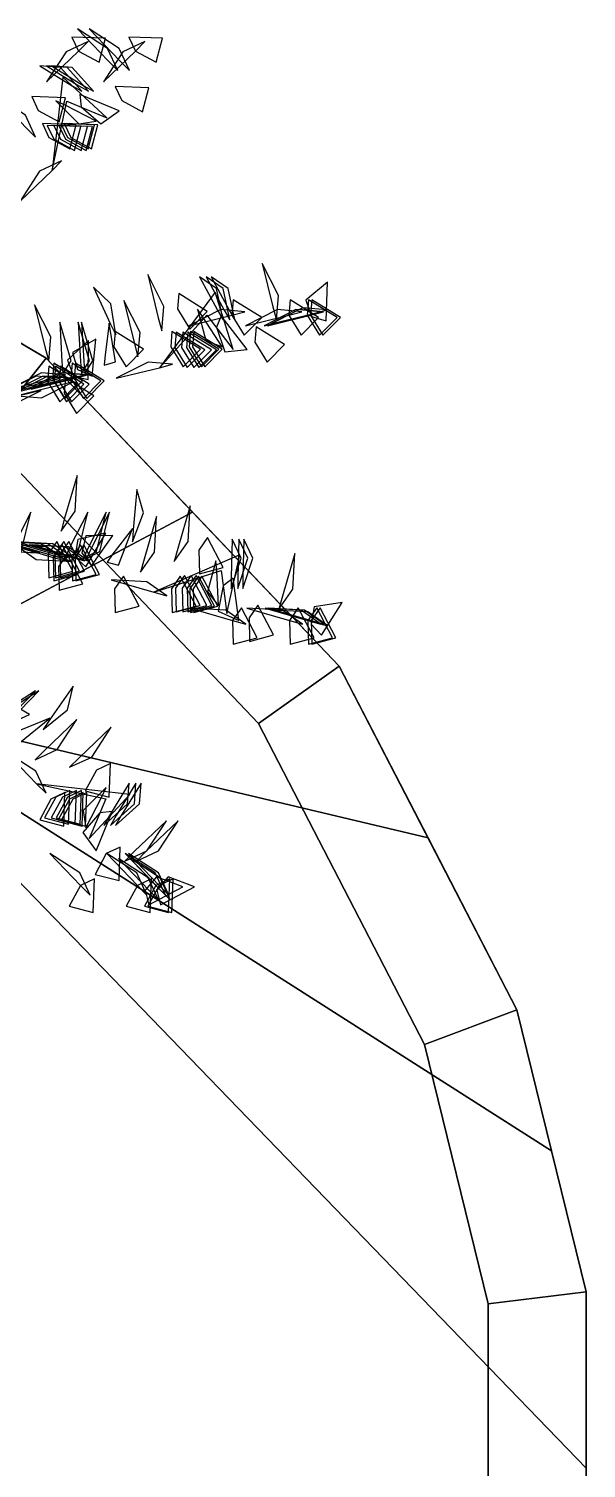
# Model space of a CAD drawing. Header units: millimetres. Extents: x 116.8 to 135.8, y -35.1 to -13.1.
# Drawn here: x 132.137 to 133.843, y -22.45 to -18.044 of the extents above; entities that cross this region are included whole.
import ezdxf

# ---------------------------------------------------------------- set-up
doc = ezdxf.new("R2010")
doc.units = ezdxf.units.MM
for name, color, linetype in [('FOGLIE', 62, 'CONTINUOUS'), ('PARETE_INTERNA', 7, 'CONTINUOUS'), ('PRATO', 83, 'CONTINUOUS'), ('RIVESTIMENTO', 33, 'CONTINUOUS')]:
    doc.layers.add(name, color=color, linetype=linetype)

msp = doc.modelspace()

# ---------------------------------------------------------------- linework, layer by layer
at = {"layer": 'FOGLIE'}
for points in [[(132.379701, -18.142316, 3.521442), (132.40887, -18.171484, 3.521442), (132.377411, -18.103943, 3.456253), (132.285683, -18.044108, 3.513872)], [(132.415546, -18.142316, 3.669904), (132.444714, -18.171484, 3.669904), (132.413255, -18.103943, 3.604716), (132.321528, -18.044108, 3.662335)], [(132.289083, -18.112116, 2.646577), (132.318251, -18.082948, 2.646577), (132.25071, -18.114407, 2.581389), (132.190875, -18.206134, 2.639008)], [(132.289083, -18.112116, 2.646577), (132.352656, -18.146595, 2.613323), (132.37196, -18.073061, 2.507209), (132.269005, -18.069427, 2.620733)], [(132.463183, -18.112116, 2.170472), (132.492352, -18.082948, 2.170472), (132.42481, -18.114407, 2.105284), (132.364976, -18.206134, 2.162903)], [(132.463183, -18.112116, 2.170472), (132.526756, -18.146595, 2.137218), (132.54606, -18.073061, 2.031104), (132.443105, -18.069427, 2.144629)], [(132.269728, -18.218506, 3.291139), (132.299442, -18.235465, 3.268095), (132.233755, -18.162555, 3.255047), (132.170044, -18.157501, 3.361017)], [(132.290211, -18.218506, 3.808199), (132.319925, -18.235465, 3.785155), (132.254237, -18.162555, 3.772107), (132.190527, -18.157501, 3.878076)], [(132.305572, -18.218506, 3.439602), (132.335287, -18.235465, 3.416558), (132.269599, -18.162555, 3.40351), (132.205888, -18.157501, 3.509479)], [(132.208104, -18.477468, 1.681351), (132.25364, -18.265328, 1.832384), (132.3759, -18.316332, 1.750938), (132.240771, -18.192008, 1.763289)], [(132.421717, -18.263854, 1.638587), (132.48529, -18.298333, 1.605332), (132.504594, -18.224799, 1.499219), (132.401638, -18.221165, 1.612743)], [(132.128545, -18.346816, 2.183835), (132.157714, -18.375984, 2.183835), (132.126255, -18.308443, 2.118647), (132.034527, -18.248608, 2.176266)], [(132.165898, -18.294002, 1.965447), (132.22947, -18.328481, 1.932193), (132.248775, -18.254947, 1.826079), (132.145819, -18.251313, 1.939604)], [(132.247765, -18.277709, 2.249863), (132.219621, -18.264598, 2.277021), (132.289622, -18.334605, 2.277032), (132.343085, -18.326457, 2.165724)], [(132.297228, -18.283164, 1.802949), (132.356804, -18.335255, 1.794393), (132.413346, -18.295055, 1.683817), (132.292967, -18.245506, 1.764776)], [(132.198529, -18.37677, 2.03416), (132.262102, -18.411249, 2.000906), (132.281406, -18.337715, 1.894792), (132.178451, -18.334081, 2.008317)], [(132.213341, -18.382441, 3.371765), (132.276913, -18.41692, 3.338511), (132.296217, -18.343386, 3.232397), (132.193262, -18.339752, 3.345922)], [(132.233823, -18.382441, 3.888825), (132.297396, -18.41692, 3.855571), (132.3167, -18.343386, 3.749457), (132.213744, -18.339752, 3.862982)], [(132.249185, -18.382441, 3.520228), (132.312758, -18.41692, 3.486974), (132.332062, -18.343386, 3.38086), (132.229106, -18.339752, 3.494385)], [(132.254856, -18.37677, 2.699683), (132.318429, -18.411249, 2.666429), (132.337733, -18.337715, 2.560315), (132.234777, -18.334081, 2.673839)], [(132.265097, -18.37677, 3.052922), (132.32867, -18.411249, 3.019667), (132.347974, -18.337715, 2.913553), (132.245019, -18.334081, 3.027078)], [(132.208104, -18.477468, 1.681351), (132.237272, -18.4483, 1.681351), (132.16973, -18.479758, 1.616163), (132.109896, -18.571486, 1.673782)], [(132.883817, -18.894893, 3.669904), (132.894493, -18.934738, 3.669904), (132.90102, -18.860516, 3.604716), (132.851499, -18.762834, 3.662335)], [(132.533017, -18.928495, 2.183835), (132.543694, -18.96834, 2.183835), (132.55022, -18.894118, 2.118647), (132.500699, -18.796436, 2.176266)], [(132.714638, -18.905889, 3.291139), (132.731892, -18.935433, 3.268095), (132.711459, -18.839447, 3.255047), (132.658812, -18.803215, 3.361017)], [(132.73512, -18.905889, 3.808199), (132.752374, -18.935433, 3.785155), (132.731942, -18.839447, 3.772107), (132.679294, -18.803215, 3.878076)], [(132.750482, -18.905889, 3.439602), (132.767736, -18.935433, 3.416558), (132.747304, -18.839447, 3.40351), (132.694656, -18.803215, 3.509479)], [(132.38694, -18.947907, 2.150912), (132.403325, -18.98085, 2.13226), (132.388267, -18.886339, 2.106925), (132.334431, -18.834873, 2.205754)], [(132.536591, -19.081422, 1.681351), (132.682096, -18.920472, 1.832384), (132.762475, -19.025772, 1.750938), (132.707611, -18.85054, 1.763289)], [(132.591772, -18.901433, 1.965447), (132.629589, -18.963079, 1.932193), (132.683073, -18.909049, 1.826079), (132.595728, -18.854424, 1.939604)], [(133.002624, -18.925102, 3.615469), (133.047424, -18.938159, 3.550982), (133.051391, -18.820112, 3.495401), (132.984827, -18.874791, 3.622209)], [(132.186987, -19.021214, 1.961994), (132.197664, -19.061058, 1.961994), (132.20419, -18.986837, 1.896805), (132.154669, -18.889154, 1.954424)], [(132.460317, -19.00837, 3.210185), (132.470993, -19.048214, 3.210185), (132.47752, -18.973992, 3.144997), (132.427999, -18.87631, 3.202616)], [(132.758526, -18.920721, 2.646577), (132.796342, -18.982367, 2.613323), (132.849827, -18.928337, 2.507209), (132.762482, -18.873712, 2.620733)], [(133.009611, -18.915186, 3.600412), (133.049455, -18.90451, 3.600412), (132.975234, -18.897983, 3.535223), (132.877552, -18.947504, 3.592842)], [(132.932626, -18.920722, 2.170472), (132.970442, -18.982367, 2.137218), (133.023927, -18.928337, 2.031104), (132.936582, -18.873712, 2.144629)], [(132.988952, -18.920722, 2.835995), (133.026769, -18.982367, 2.802741), (133.080253, -18.928337, 2.696627), (132.992908, -18.873712, 2.810151)], [(132.999194, -18.920721, 3.189234), (133.03701, -18.982367, 3.155979), (133.090495, -18.928337, 3.049866), (133.00315, -18.873712, 3.16339)], [(132.238296, -19.062276, 2.129779), (132.241352, -19.099655, 2.146954), (132.266311, -19.060548, 2.059498), (132.231725, -18.94193, 2.066413)], [(132.294622, -19.062276, 2.795301), (132.297679, -19.099655, 2.812477), (132.322637, -19.060548, 2.72502), (132.288052, -18.94193, 2.731935)], [(132.304864, -19.062276, 3.14854), (132.30792, -19.099655, 3.165716), (132.332879, -19.060548, 3.078259), (132.298293, -18.94193, 3.085174)], [(132.370114, -19.042349, 3.025544), (132.367396, -19.073278, 3.052702), (132.402247, -19.063928, 2.960512), (132.382579, -18.945444, 2.930699)], [(132.758526, -18.920721, 2.646577), (132.79837, -18.910045, 2.646577), (132.724148, -18.903518, 2.581389), (132.626466, -18.95304, 2.639008)], [(132.670818, -18.928257, 2.249863), (132.653, -18.90283, 2.277021), (132.678619, -18.998458, 2.277032), (132.728993, -19.018133, 2.165724)], [(132.710927, -18.957712, 1.802949), (132.736476, -19.032612, 1.794393), (132.805543, -19.026069, 1.683817), (132.726065, -18.922969, 1.764776)], [(132.932626, -18.920722, 2.170472), (132.97247, -18.910045, 2.170472), (132.898249, -18.903518, 2.105284), (132.800566, -18.95304, 2.162903)], [(132.988952, -18.920722, 2.835995), (133.028797, -18.910045, 2.835995), (132.954575, -18.903518, 2.770807), (132.856893, -18.95304, 2.828425)], [(132.999194, -18.920721, 3.189234), (133.039038, -18.910045, 3.189234), (132.964816, -18.903518, 3.124045), (132.867134, -18.95304, 3.181664)], [(132.397002, -19.017592, 2.510265), (132.434818, -19.079237, 2.477011), (132.488303, -19.025207, 2.370897), (132.400958, -18.970582, 2.484421)], [(132.571102, -19.017592, 2.03416), (132.608918, -19.079237, 2.000906), (132.662403, -19.025207, 1.894792), (132.575058, -18.970582, 2.008317)], [(132.583837, -19.019667, 3.371765), (132.621654, -19.081313, 3.338511), (132.675138, -19.027283, 3.232397), (132.587793, -18.972658, 3.345922)], [(132.60432, -19.019667, 3.888825), (132.642136, -19.081313, 3.855571), (132.695621, -19.027283, 3.749457), (132.608276, -18.972658, 3.862982)], [(132.619682, -19.019667, 3.520228), (132.657498, -19.081313, 3.486974), (132.710983, -19.027283, 3.38086), (132.623637, -18.972658, 3.494385)], [(132.627429, -19.017592, 2.699683), (132.665245, -19.079237, 2.666429), (132.718729, -19.025207, 2.560315), (132.631384, -18.970582, 2.673839)], [(132.63767, -19.017592, 3.052922), (132.675486, -19.079237, 3.019667), (132.728971, -19.025207, 2.913553), (132.641626, -18.970583, 3.027078)], [(132.828392, -19.003234, 1.638587), (132.866209, -19.06488, 1.605332), (132.919693, -19.01085, 1.499219), (132.832348, -18.956225, 1.612743)], [(132.273518, -19.107911, 2.301023), (132.318017, -19.118126, 2.235818), (132.31923, -18.998393, 2.183832), (132.254808, -19.058185, 2.309433)], [(132.285891, -19.086911, 2.025198), (132.331177, -19.106996, 1.962893), (132.342007, -18.993874, 1.898658), (132.270482, -19.035437, 2.027722)], [(132.193908, -19.124149, 3.291582), (132.231724, -19.185794, 3.258328), (132.285209, -19.131764, 3.152214), (132.197864, -19.07714, 3.265738)], [(132.209578, -19.114462, 1.897848), (132.247394, -19.176107, 1.864594), (132.300879, -19.122077, 1.75848), (132.213534, -19.067453, 1.872005)], [(132.21439, -19.124149, 3.808642), (132.252207, -19.185794, 3.775387), (132.305691, -19.131764, 3.669274), (132.218346, -19.07714, 3.782798)], [(132.229752, -19.124149, 3.440045), (132.267568, -19.185794, 3.40679), (132.321053, -19.131764, 3.300676), (132.233708, -19.07714, 3.414201)], [(132.265905, -19.114462, 2.563371), (132.303721, -19.176107, 2.530116), (132.357205, -19.122077, 2.424003), (132.26986, -19.067453, 2.537527)], [(132.276146, -19.114462, 2.91661), (132.313962, -19.176107, 2.883355), (132.367447, -19.122077, 2.777241), (132.280102, -19.067453, 2.890766)], [(132.536591, -19.081422, 1.681351), (132.576435, -19.070746, 1.681351), (132.502213, -19.064219, 1.616163), (132.404531, -19.11374, 1.673782)], [(132.193908, -19.124149, 3.291582), (132.233752, -19.113472, 3.291582), (132.159531, -19.106946, 3.226394), (132.061849, -19.156467, 3.284012)], [(132.209578, -19.114462, 1.897848), (132.249422, -19.103785, 1.897848), (132.175201, -19.097259, 1.83266), (132.077519, -19.14678, 1.890279)], [(132.21439, -19.124149, 3.808642), (132.254235, -19.113472, 3.808642), (132.180013, -19.106946, 3.743453), (132.082331, -19.156467, 3.801072)], [(132.229752, -19.124149, 3.440045), (132.269597, -19.113472, 3.440045), (132.195375, -19.106946, 3.374856), (132.097693, -19.156467, 3.432475)], [(132.265905, -19.114462, 2.563371), (132.305749, -19.103785, 2.563371), (132.231527, -19.097259, 2.498182), (132.133845, -19.14678, 2.555801)], [(132.276146, -19.114462, 2.91661), (132.31599, -19.103785, 2.91661), (132.241768, -19.097259, 2.851421), (132.144086, -19.14678, 2.90904)], [(132.244789, -19.15961, 1.724116), (132.282606, -19.221256, 1.690862), (132.33609, -19.167226, 1.584748), (132.248745, -19.112601, 1.698272)], [(132.042751, -19.183241, 4.314046), (132.002907, -19.193918, 4.314046), (132.077128, -19.200445, 4.248857), (132.174811, -19.150923, 4.306476)], [(132.140879, -19.156948, 4.610725), (132.101035, -19.167625, 4.610725), (132.175256, -19.174151, 4.545537), (132.272939, -19.12463, 4.603155)], [(132.246431, -19.541762, 1.961994), (132.235754, -19.581606, 1.961994), (132.278518, -19.520592, 1.896805), (132.284472, -19.411236, 1.954424)], [(132.456248, -19.578253, 2.150912), (132.453967, -19.614974, 2.13226), (132.488181, -19.525596, 2.106925), (132.467291, -19.454108, 2.205754)], [(132.592461, -19.63448, 2.183835), (132.581784, -19.674325, 2.183835), (132.624548, -19.61331, 2.118647), (132.630502, -19.503954, 2.176266)], [(132.088688, -19.63114, 2.605883), (132.072645, -19.66504, 2.623059), (132.113813, -19.643651, 2.535602), (132.14317, -19.523632, 2.542517)], [(132.262788, -19.63114, 2.129779), (132.246745, -19.66504, 2.146954), (132.287914, -19.643651, 2.059498), (132.31727, -19.523632, 2.066413)], [(132.319114, -19.63114, 2.795301), (132.303071, -19.66504, 2.812477), (132.34424, -19.643651, 2.72502), (132.373597, -19.523632, 2.731935)], [(132.329355, -19.63114, 3.14854), (132.313313, -19.66504, 3.165716), (132.354481, -19.643651, 3.078259), (132.383838, -19.523632, 3.085174)], [(132.489563, -19.667303, 3.210185), (132.478887, -19.707148, 3.210185), (132.52165, -19.646133, 3.144997), (132.527605, -19.536777, 3.202616)], [(132.030263, -19.609964, 4.457389), (131.990419, -19.599287, 4.457389), (132.051434, -19.642051, 4.392201), (132.160789, -19.648005, 4.44982)], [(132.040505, -19.609964, 4.314046), (132.00066, -19.599287, 4.314046), (132.061675, -19.642051, 4.248857), (132.171031, -19.648005, 4.306476)], [(132.27802, -19.660109, 2.301023), (132.311449, -19.691205, 2.235818), (132.372366, -19.58812, 2.183832), (132.286679, -19.607691, 2.309433)], [(132.299235, -19.648109, 2.025198), (132.328412, -19.688146, 1.962893), (132.394351, -19.595594, 1.898658), (132.311628, -19.595827, 2.027722)], [(132.394455, -19.651629, 3.025544), (132.376637, -19.677055, 3.052702), (132.411494, -19.686383, 2.960512), (132.453703, -19.573939, 2.930699)], [(132.656875, -19.640421, 1.965447), (132.658802, -19.712716, 1.932193), (132.732136, -19.692667, 1.826079), (132.683806, -19.601688, 1.939604)], [(132.756249, -19.723635, 3.291139), (132.75642, -19.757848, 3.268095), (132.786718, -19.664506, 3.255047), (132.75924, -19.606803, 3.361017)], [(132.776732, -19.723635, 3.808199), (132.776902, -19.757848, 3.785155), (132.8072, -19.664506, 3.772107), (132.779722, -19.606803, 3.878076)], [(132.792094, -19.723635, 3.439602), (132.792264, -19.757848, 3.416558), (132.822562, -19.664506, 3.40351), (132.795084, -19.606803, 3.509479)], [(132.196155, -19.652288, 3.291582), (132.235999, -19.662965, 3.291582), (132.174984, -19.620201, 3.226394), (132.065629, -19.614247, 3.284012)], [(132.211825, -19.661975, 1.897848), (132.251669, -19.672652, 1.897848), (132.190654, -19.629888, 1.83266), (132.081299, -19.623934, 1.890279)], [(132.216637, -19.652288, 3.808642), (132.256481, -19.662965, 3.808642), (132.195467, -19.620201, 3.743453), (132.086111, -19.614247, 3.801072)], [(132.138632, -19.636257, 4.610725), (132.098788, -19.625581, 4.610725), (132.159803, -19.668344, 4.545537), (132.269158, -19.674298, 4.603155)], [(132.231999, -19.652288, 3.440045), (132.271843, -19.662965, 3.440045), (132.210829, -19.620201, 3.374856), (132.101473, -19.614247, 3.432475)], [(132.268151, -19.661975, 2.563371), (132.307996, -19.672652, 2.563371), (132.246981, -19.629888, 2.498182), (132.137625, -19.623934, 2.555801)], [(132.278392, -19.661975, 2.91661), (132.318237, -19.672652, 2.91661), (132.257222, -19.629888, 2.851421), (132.147866, -19.623934, 2.90904)], [(132.196155, -19.652288, 3.291582), (132.198081, -19.724583, 3.258328), (132.271416, -19.704534, 3.152214), (132.223085, -19.613555, 3.265738)], [(132.211825, -19.661975, 1.897848), (132.213751, -19.73427, 1.864594), (132.287086, -19.714221, 1.75848), (132.238755, -19.623242, 1.872005)], [(132.216637, -19.652288, 3.808642), (132.218564, -19.724583, 3.775387), (132.291898, -19.704534, 3.669274), (132.243567, -19.613555, 3.782798)], [(132.231999, -19.652288, 3.440045), (132.233926, -19.724583, 3.40679), (132.30726, -19.704534, 3.300676), (132.258929, -19.613555, 3.414201)], [(132.268151, -19.661975, 2.563371), (132.270078, -19.73427, 2.530116), (132.343412, -19.714221, 2.424003), (132.295082, -19.623242, 2.537527)], [(132.278392, -19.661975, 2.91661), (132.280319, -19.73427, 2.883355), (132.353653, -19.714221, 2.777241), (132.305323, -19.623242, 2.890766)], [(132.913063, -19.78078, 3.669904), (132.902387, -19.820624, 3.669904), (132.94515, -19.759609, 3.604716), (132.951104, -19.650254, 3.662335)], [(132.227291, -19.690517, 1.724116), (132.229218, -19.762812, 1.690862), (132.302552, -19.742763, 1.584748), (132.254221, -19.651784, 1.698272)], [(132.519092, -19.768705, 1.681351), (132.725578, -19.702072, 1.832384), (132.742538, -19.833453, 1.750938), (132.782641, -19.654266, 1.763289)], [(132.711919, -19.703174, 2.249863), (132.709201, -19.672245, 2.277021), (132.683574, -19.767871, 2.277032), (132.717362, -19.810097, 2.165724)], [(132.519092, -19.768705, 1.681351), (132.558937, -19.779382, 1.681351), (132.497922, -19.736618, 1.616163), (132.388566, -19.730664, 1.673782)], [(132.399248, -19.758845, 2.510265), (132.401175, -19.83114, 2.477011), (132.474509, -19.811091, 2.370897), (132.426179, -19.720112, 2.484421)], [(132.573349, -19.758845, 2.03416), (132.575275, -19.83114, 2.000906), (132.64861, -19.811091, 1.894792), (132.600279, -19.720112, 2.008317)], [(132.586084, -19.75677, 3.371765), (132.588011, -19.829064, 3.338511), (132.661345, -19.809015, 3.232397), (132.613014, -19.718037, 3.345922)], [(132.606566, -19.75677, 3.888825), (132.608493, -19.829064, 3.855571), (132.681827, -19.809015, 3.749457), (132.633497, -19.718037, 3.862982)], [(132.621928, -19.75677, 3.520228), (132.623855, -19.829064, 3.486974), (132.697189, -19.809015, 3.38086), (132.648859, -19.718037, 3.494385)], [(132.629675, -19.758845, 2.699683), (132.631602, -19.83114, 2.666429), (132.704936, -19.811091, 2.560315), (132.656605, -19.720112, 2.673839)], [(132.639916, -19.758845, 3.052922), (132.641843, -19.83114, 3.019667), (132.715177, -19.811091, 2.913553), (132.666847, -19.720112, 3.027078)], [(132.731927, -19.748737, 1.802949), (132.716602, -19.826378, 1.794393), (132.779687, -19.855245, 1.683817), (132.762409, -19.726218, 1.764776)], [(132.760772, -19.855715, 2.646577), (132.800617, -19.866392, 2.646577), (132.739602, -19.823628, 2.581389), (132.630246, -19.817674, 2.639008)], [(132.760772, -19.855715, 2.646577), (132.762699, -19.92801, 2.613323), (132.836033, -19.907961, 2.507209), (132.787703, -19.816982, 2.620733)], [(132.934873, -19.855715, 2.170472), (132.974717, -19.866392, 2.170472), (132.913702, -19.823628, 2.105284), (132.804347, -19.817674, 2.162903)], [(132.810894, -19.846893, 1.638587), (132.81282, -19.919188, 1.605332), (132.886155, -19.899139, 1.499219), (132.837824, -19.80816, 1.612743)], [(132.991199, -19.855715, 2.835995), (133.031043, -19.866392, 2.835995), (132.970029, -19.823628, 2.770807), (132.860673, -19.817674, 2.828425)], [(133.00144, -19.855715, 3.189234), (133.041285, -19.866392, 3.189234), (132.98027, -19.823628, 3.124045), (132.870914, -19.817674, 3.181664)], [(133.011858, -19.861251, 3.600412), (133.051702, -19.871927, 3.600412), (132.990687, -19.829164, 3.535223), (132.881332, -19.823209, 3.592842)], [(132.934873, -19.855715, 2.170472), (132.936799, -19.92801, 2.137218), (133.010134, -19.907961, 2.031104), (132.961803, -19.816982, 2.144629)], [(132.991199, -19.855715, 2.835995), (132.993126, -19.92801, 2.802741), (133.06646, -19.907961, 2.696627), (133.018129, -19.816982, 2.810151)], [(133.000849, -19.866345, 3.615469), (133.033118, -19.900053, 3.550982), (133.095577, -19.799805, 3.495401), (133.010591, -19.813875, 3.622209)], [(133.00144, -19.855715, 3.189234), (133.003367, -19.92801, 3.155979), (133.076701, -19.907961, 3.049866), (133.028371, -19.816982, 3.16339)], [(132.055893, -20.136037, 2.795301), (132.025049, -20.157373, 2.812477), (132.071397, -20.159434, 2.72502), (132.15683, -20.070174, 2.731935)], [(132.066134, -20.136037, 3.14854), (132.035291, -20.157373, 3.165716), (132.081638, -20.159434, 3.078259), (132.167071, -20.070174, 3.085174)], [(132.201098, -20.158802, 2.150912), (132.180761, -20.189463, 2.13226), (132.255081, -20.129167, 2.106925), (132.272733, -20.056811, 2.205754)], [(132.030193, -20.140793, 2.025198), (132.035442, -20.190054, 1.962893), (132.138823, -20.142872, 1.898658), (132.067066, -20.101711, 2.027722)], [(132.110895, -20.191451, 3.025544), (132.082752, -20.204562, 3.052702), (132.108274, -20.230068, 2.960512), (132.201051, -20.153794, 2.930699)], [(132.185424, -20.25258, 3.210185), (132.156256, -20.281748, 3.210185), (132.223798, -20.250289, 3.144997), (132.283632, -20.158562, 3.202616)], [(132.290948, -20.275603, 2.183835), (132.261779, -20.304771, 2.183835), (132.329321, -20.273312, 2.118647), (132.389155, -20.181585, 2.176266)], [(132.160296, -20.355161, 1.681351), (132.189464, -20.384329, 1.681351), (132.158006, -20.316788, 1.616163), (132.066278, -20.256953, 1.673782)], [(132.343762, -20.312955, 1.965447), (132.309283, -20.376528, 1.932193), (132.382817, -20.395832, 1.826079), (132.386451, -20.292877, 1.939604)], [(132.160296, -20.355161, 1.681351), (132.372435, -20.400697, 1.832384), (132.321432, -20.522957, 1.750938), (132.445756, -20.387828, 1.763289)], [(132.383413, -20.45263, 3.291139), (132.366454, -20.482344, 3.268095), (132.439364, -20.416656, 3.255047), (132.444419, -20.352946, 3.361017)], [(132.403896, -20.45263, 3.808199), (132.386937, -20.482344, 3.785155), (132.459847, -20.416656, 3.772107), (132.464901, -20.352946, 3.878076)], [(132.419257, -20.45263, 3.439602), (132.402299, -20.482344, 3.416558), (132.475209, -20.416656, 3.40351), (132.480263, -20.352946, 3.509479)], [(132.204667, -20.401913, 2.03416), (132.170188, -20.465486, 2.000906), (132.243722, -20.48479, 1.894792), (132.247356, -20.381835, 2.008317)], [(132.219478, -20.396242, 3.371765), (132.185, -20.459815, 3.338511), (132.258534, -20.479119, 3.232397), (132.262167, -20.376164, 3.345922)], [(132.239961, -20.396242, 3.888825), (132.205482, -20.459815, 3.855571), (132.279016, -20.479119, 3.749457), (132.28265, -20.376163, 3.862982)], [(132.255323, -20.396242, 3.520228), (132.220844, -20.459815, 3.486974), (132.294378, -20.479119, 3.38086), (132.298012, -20.376164, 3.494385)], [(132.260994, -20.401913, 2.699683), (132.226515, -20.465486, 2.666429), (132.300049, -20.48479, 2.560315), (132.303683, -20.381835, 2.673839)], [(132.271235, -20.401913, 3.052922), (132.236756, -20.465486, 3.019667), (132.31029, -20.48479, 2.913553), (132.313924, -20.381835, 3.027078)], [(132.360055, -20.394822, 2.249863), (132.373166, -20.366678, 2.277021), (132.303159, -20.436679, 2.277032), (132.311307, -20.490142, 2.165724)], [(132.3546, -20.444285, 1.802949), (132.302509, -20.503862, 1.794393), (132.342709, -20.560404, 1.683817), (132.392258, -20.440024, 1.764776)], [(132.459603, -20.562603, 3.521442), (132.430435, -20.591771, 3.521442), (132.497977, -20.560312, 3.456253), (132.557811, -20.468585, 3.513872)], [(132.495448, -20.562603, 3.669904), (132.466279, -20.591771, 3.669904), (132.533821, -20.560312, 3.604716), (132.593655, -20.468585, 3.662335)], [(132.295221, -20.666567, 2.646577), (132.324389, -20.695735, 2.646577), (132.29293, -20.628194, 2.581389), (132.201203, -20.568359, 2.639008)], [(132.37391, -20.568774, 1.638587), (132.339431, -20.632347, 1.605332), (132.412965, -20.651651, 1.499219), (132.416599, -20.548696, 1.612743)], [(132.469321, -20.666567, 2.170472), (132.498489, -20.695735, 2.170472), (132.467031, -20.628194, 2.105284), (132.375303, -20.568359, 2.162903)], [(132.525648, -20.666567, 2.835995), (132.554816, -20.695735, 2.835995), (132.523357, -20.628194, 2.770807), (132.43163, -20.568359, 2.828425)], [(132.535889, -20.666567, 3.189234), (132.565057, -20.695735, 3.189234), (132.533598, -20.628194, 3.124045), (132.441871, -20.568359, 3.181664)], [(132.504927, -20.68169, 3.451949), (132.534095, -20.710858, 3.451949), (132.502636, -20.643317, 3.386761), (132.410908, -20.583482, 3.44438)], [(132.540771, -20.68169, 3.600412), (132.569939, -20.710858, 3.600412), (132.53848, -20.643317, 3.535223), (132.446753, -20.583482, 3.592842)], [(132.295221, -20.666567, 2.646577), (132.260742, -20.73014, 2.613323), (132.334276, -20.749444, 2.507209), (132.33791, -20.646489, 2.620733)], [(132.469321, -20.666567, 2.170472), (132.434842, -20.73014, 2.137218), (132.508376, -20.749444, 2.031104), (132.51201, -20.646489, 2.144629)], [(132.525648, -20.666567, 2.835995), (132.491169, -20.73014, 2.802741), (132.564703, -20.749444, 2.696627), (132.568337, -20.646489, 2.810151)], [(132.492846, -20.680597, 3.467007), (132.503938, -20.725924, 3.40252), (132.608153, -20.670336, 3.346939), (132.527518, -20.640029, 3.473747)], [(132.535889, -20.666567, 3.189234), (132.50141, -20.73014, 3.155979), (132.574944, -20.749444, 3.049866), (132.578578, -20.646489, 3.16339)], [(132.52869, -20.680597, 3.615469), (132.539782, -20.725924, 3.550982), (132.643997, -20.670336, 3.495401), (132.563362, -20.640029, 3.622209)]]:
    msp.add_3dface(points, dxfattribs=at)
at = {"layer": 'PARETE_INTERNA'}
for points in [[(131.220369, -18.480723, 0.8), (131.09862, -18.757212, 0.8), (132.001009, -19.289552, 0.8), (132.189442, -19.052402, 0.8)], [(132.189442, -19.052402, 0.8), (131.220369, -18.480723, 0.8), (131.220369, -18.480723, 0.5), (132.189442, -19.052402, 0.5)], [(132.189442, -19.052402, 0.8), (132.001009, -19.289552, 0.8), (132.840193, -20.17085, 0.8), (133.086991, -19.994993, 0.8)], [(132.001009, -19.289552, 0.5), (132.189442, -19.052402, 0.5), (132.189442, -19.052402, 0.8), (132.001009, -19.289552, 0.8)], [(133.086991, -19.994993, 0.8), (132.189442, -19.052402, 0.8), (132.189442, -19.052402, 0.5), (133.086991, -19.994993, 0.5)], [(132.001009, -19.289552, 0.5), (132.840193, -20.17085, 0.5), (132.840193, -20.17085, 0.8), (132.001009, -19.289552, 0.8)], [(133.086991, -19.994993, 0.8), (132.840193, -20.17085, 0.8), (133.348036, -21.152845, 0.8), (133.630874, -21.046678, 0.8)], [(132.840193, -20.17085, 0.5), (133.086991, -19.994993, 0.5), (133.086991, -19.994993, 0.8), (132.840193, -20.17085, 0.8)], [(133.630874, -21.046678, 0.8), (133.086991, -19.994993, 0.8), (133.086991, -19.994993, 0.5), (133.630874, -21.046678, 0.5)], [(132.840193, -20.17085, 0.5), (133.348036, -21.152845, 0.5), (133.348036, -21.152845, 0.8), (132.840193, -20.17085, 0.8)], [(133.630874, -21.046678, 0.8), (133.348036, -21.152845, 0.8), (133.543016, -21.946493, 0.8), (133.843016, -21.910182, 0.8)], [(133.348036, -21.152845, 0.5), (133.630874, -21.046678, 0.5), (133.630874, -21.046678, 0.8), (133.348036, -21.152845, 0.8)], [(133.843016, -21.910182, 0.8), (133.630874, -21.046678, 0.8), (133.630874, -21.046678, 0.5), (133.843016, -21.910182, 0.5)], [(133.348036, -21.152845, 0.5), (133.543016, -21.946493, 0.5), (133.543016, -21.946493, 0.8), (133.348036, -21.152845, 0.8)], [(133.843016, -21.910182, 0.8), (133.543016, -21.946493, 0.8), (133.543016, -22.9899, 0.8), (133.843016, -22.9899, 0.8)], [(133.543016, -21.946493, 0.5), (133.843016, -21.910182, 0.5), (133.843016, -21.910182, 0.8), (133.543016, -21.946493, 0.8)], [(133.843016, -22.9899, 0.8), (133.843016, -21.910182, 0.8), (133.843016, -21.910182, 0.5), (133.843016, -22.9899, 0.5)], [(133.543016, -21.946493, 0.5), (133.543016, -22.9899, 0.5), (133.543016, -22.9899, 0.8), (133.543016, -21.946493, 0.8)]]:
    msp.add_3dface(points, dxfattribs=at)
at = {"layer": 'PRATO'}
for points in [[(131.220369, -18.480723, -0.0183), (132.189442, -19.052402, -0.0183), (132.189442, -19.052402), (131.220369, -18.480723)], [(131.704905, -18.766563), (132.189442, -19.052402), (132.638217, -19.523697), (131.565629, -20.094816)], [(132.189442, -19.052402, -0.0183), (131.704905, -18.766563, -0.0183), (131.565629, -20.094816, -0.0183), (132.638217, -19.523697, -0.0183)], [(132.189442, -19.052402, -0.0183), (133.086991, -19.994993, -0.0183), (133.086991, -19.994993), (132.189442, -19.052402)], [(131.565629, -20.094816), (132.638217, -19.523697), (133.086991, -19.994993), (133.358932, -20.520835)], [(132.638217, -19.523697, -0.0183), (131.565629, -20.094816, -0.0183), (133.358932, -20.520835, -0.0183), (133.086991, -19.994993, -0.0183)], [(133.086991, -19.994993, -0.0183), (133.630874, -21.046678, -0.0183), (133.630874, -21.046678), (133.086991, -19.994993)], [(133.843016, -22.450041), (133.843016, -22.9899), (131.343016, -22.9899), (131.565629, -20.094816)], [(133.843016, -22.9899, -0.0183), (133.843016, -22.450041, -0.0183), (131.565629, -20.094816, -0.0183), (131.343016, -22.9899, -0.0183)], [(133.736945, -21.47843), (131.565629, -20.094816), (133.358932, -20.520835), (133.630874, -21.046678)], [(133.843016, -21.910182), (133.843016, -22.450041), (131.565629, -20.094816), (133.736945, -21.47843)], [(133.843016, -22.450041, -0.0183), (133.843016, -21.910182, -0.0183), (133.736945, -21.47843, -0.0183), (131.565629, -20.094816, -0.0183)], [(131.565629, -20.094816, -0.0183), (133.736945, -21.47843, -0.0183), (133.630874, -21.046678, -0.0183), (133.358932, -20.520835, -0.0183)], [(133.630874, -21.046678, -0.0183), (133.843016, -21.910182, -0.0183), (133.843016, -21.910182), (133.630874, -21.046678)], [(133.843016, -21.910182, -0.0183), (133.843016, -22.9899, -0.0183), (133.843016, -22.9899), (133.843016, -21.910182)]]:
    msp.add_3dface(points, dxfattribs=at)
at = {"layer": 'RIVESTIMENTO'}
for points in [[(131.220369, -18.480723, 0.5), (131.09862, -18.757212, 0.5), (132.001009, -19.289552, 0.5), (132.189442, -19.052402, 0.5)], [(132.189442, -19.052402, 0.5), (131.220369, -18.480723, 0.5), (131.220369, -18.480723), (132.189442, -19.052402)], [(132.189442, -19.052402, 0.5), (132.001009, -19.289552, 0.5), (132.840193, -20.17085, 0.5), (133.086991, -19.994993, 0.5)], [(132.189442, -19.052402), (132.001009, -19.289552), (132.001009, -19.289552, 0.5), (132.189442, -19.052402, 0.5)], [(133.086991, -19.994993, 0.5), (132.189442, -19.052402, 0.5), (132.189442, -19.052402), (133.086991, -19.994993)], [(132.001009, -19.289552), (132.840193, -20.17085), (132.840193, -20.17085, 0.5), (132.001009, -19.289552, 0.5)], [(133.086991, -19.994993, 0.5), (132.840193, -20.17085, 0.5), (133.348036, -21.152845, 0.5), (133.630874, -21.046678, 0.5)], [(133.086991, -19.994993), (132.840193, -20.17085), (132.840193, -20.17085, 0.5), (133.086991, -19.994993, 0.5)], [(133.630874, -21.046678, 0.5), (133.086991, -19.994993, 0.5), (133.086991, -19.994993), (133.630874, -21.046678)], [(132.840193, -20.17085), (133.348036, -21.152845), (133.348036, -21.152845, 0.5), (132.840193, -20.17085, 0.5)], [(133.630874, -21.046678, 0.5), (133.348036, -21.152845, 0.5), (133.543016, -21.946493, 0.5), (133.843016, -21.910182, 0.5)], [(133.630874, -21.046678), (133.348036, -21.152845), (133.348036, -21.152845, 0.5), (133.630874, -21.046678, 0.5)], [(133.843016, -21.910182, 0.5), (133.630874, -21.046678, 0.5), (133.630874, -21.046678), (133.843016, -21.910182)], [(133.348036, -21.152845), (133.543016, -21.946493), (133.543016, -21.946493, 0.5), (133.348036, -21.152845, 0.5)], [(133.843016, -21.910182, 0.5), (133.543016, -21.946493, 0.5), (133.543016, -22.9899, 0.5), (133.843016, -22.9899, 0.5)], [(133.843016, -21.910182), (133.543016, -21.946493), (133.543016, -21.946493, 0.5), (133.843016, -21.910182, 0.5)], [(133.843016, -22.9899, 0.5), (133.843016, -21.910182, 0.5), (133.843016, -21.910182), (133.843016, -22.9899)], [(133.543016, -21.946493), (133.543016, -22.9899), (133.543016, -22.9899, 0.5), (133.543016, -21.946493, 0.5)]]:
    msp.add_3dface(points, dxfattribs=at)

doc.saveas('drawing.dxf')
